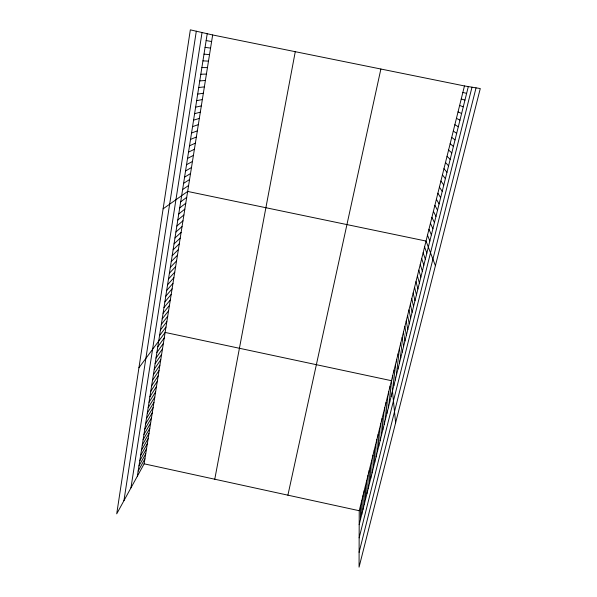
<?xml version="1.0" encoding="UTF-8"?>
<svg xmlns="http://www.w3.org/2000/svg" width="597" height="597" viewBox="0 0 597 597"><rect width="100%" height="100%" fill="white"/><g stroke="black" fill="none" stroke-linecap="round" stroke-linejoin="round"><path stroke-width="0.9" d="M360.461 519.599L360.469 505.771M464.466 85.946L359.237 510.726L359.058 567.15L480.279 88.55L464.466 85.946L212.666 34.962L190.339 29.85L116.721 513.83L144.131 463.824L212.666 34.962M123.937 500.667L196.309 31.216M130.937 487.898L202.04 32.529M137.347 476.205L207.226 33.716M214.763 479.227L295.269 51.693M287.896 495.174L380.879 69.021M359.193 524.688L468.317 86.58M359.155 537.875L471.988 87.184M359.103 552.292L476.048 87.856M138.161 471.063L144.937 458.809M138.974 465.899L145.735 453.78M139.795 460.712L146.549 448.735M140.616 455.504L147.355 443.661M141.437 450.28L148.168 438.571M142.273 445.034L148.989 433.467M143.101 439.765L149.802 428.333M143.937 434.474L150.631 423.183M144.773 429.161L151.451 418.012M145.616 423.825L152.287 412.826M146.466 418.475L153.116 407.617M147.31 413.094L153.951 402.385M148.168 407.691L154.795 397.132M149.019 402.274L155.638 391.856M149.884 396.826L156.481 386.565M150.743 391.363L157.332 381.244M151.616 385.871L158.183 375.909M152.481 380.364L159.041 370.55M153.354 374.826L159.899 365.17M154.235 369.267L160.765 359.767M155.116 363.685L161.63 354.349M156.004 358.081L162.496 348.902M156.892 352.454L163.369 343.432M157.78 346.805L164.25 337.947M138.944 367.73L165.13 332.432L391.453 380.699L395.61 422.84M159.556 335.596L165.988 327.059M160.429 330.044L166.854 321.664M161.309 324.462L167.72 316.253M162.197 318.865L168.585 310.813M163.085 313.246L169.458 305.358M163.974 307.597L170.332 299.881M164.869 301.925L171.212 294.381M165.772 296.231L172.093 288.851M166.675 290.515L172.981 283.306M167.578 284.776L173.869 277.739M168.488 279.008L174.764 272.15M169.406 273.225L175.66 266.538M170.324 267.411L176.563 260.896M171.242 261.568L177.466 255.24M172.167 255.71L178.376 249.561M173.1 249.822L179.287 243.852M174.033 243.912L180.204 238.121M174.973 237.972L181.122 232.375M175.914 232.009L182.04 226.599M176.854 226.024L182.973 220.793M177.809 220.009L183.898 214.972M178.764 213.972L184.839 209.122M179.719 207.905L185.771 203.249M180.682 201.816L186.719 197.353M163.115 208.823L187.659 191.436L426.042 241.054L435.407 265.717M182.615 189.555L188.615 185.488M183.592 183.383L189.57 179.518M184.57 177.19L190.525 173.526M185.555 170.966L191.488 167.503M186.54 164.712L192.45 161.459M187.533 158.436L193.421 155.384M188.525 152.131L194.398 149.287M189.525 145.795L195.376 143.168M190.533 139.429L196.361 137.019M191.54 133.041L197.346 130.84M192.555 126.624L198.338 124.639M193.57 120.184L199.331 118.415M194.592 113.706L200.331 112.161M195.622 107.206L201.338 105.878M196.652 100.669L202.346 99.572M197.689 94.11L203.353 93.236M198.734 87.52L204.375 86.871M199.779 80.901L205.39 80.483M200.823 74.252L206.42 74.065M201.883 67.573L207.45 67.618M202.943 60.864L208.48 61.14M204.002 54.126L209.525 54.64M205.077 47.35L210.569 48.111M206.152 40.551L211.614 41.551M144.131 463.824L359.237 510.726M462.847 92.483L466.63 93.356M461.235 98.983L464.951 100.095M459.63 105.46L463.279 106.811M458.033 111.908L461.615 113.49M456.444 118.325L459.959 120.139M454.862 124.721L458.309 126.765M453.287 131.079L456.668 133.355M451.713 137.414L455.033 139.914M450.153 143.728L453.407 146.444M448.601 150.004L451.787 152.951M447.049 156.257L450.175 159.421M445.504 162.488L448.571 165.869M443.967 168.69L446.966 172.279M442.444 174.861L445.377 178.667M440.914 181.003L443.795 185.025M439.399 187.13L442.22 191.353M437.892 193.219L440.646 197.659M436.392 199.286L439.086 203.935M434.892 205.331L437.526 210.181M433.4 211.345L435.982 216.398M431.915 217.338L434.437 222.591M430.437 223.308L432.9 228.755M428.967 229.248L431.377 234.897M427.504 235.166L429.855 241.009M424.586 246.919L426.825 253.15M423.146 252.762L425.325 259.188M421.698 258.583L423.825 265.195M420.266 264.374L422.34 271.172M418.84 270.142L420.855 277.127M417.415 275.889L419.378 283.06M415.997 281.612L417.907 288.963M414.587 287.306L416.445 294.836M413.176 292.985L414.99 300.694M411.781 298.634L413.534 306.522M410.385 304.261L412.087 312.328M408.997 309.865L410.646 318.104M407.617 315.447L409.214 323.858M406.236 321.007L407.788 329.589M404.863 326.544L406.37 335.298M403.497 332.059L404.953 340.984M402.139 337.551L403.542 346.641M400.781 343.021L402.139 352.275M399.438 348.469L400.744 357.887M398.087 353.894L399.348 363.476M396.751 359.297L397.96 369.043M395.415 364.685L396.58 374.588M394.087 370.043L395.207 380.102M392.766 375.379L393.841 385.602M390.102 386.155L391.072 396.692M388.751 391.595L389.684 402.281M387.416 397.005L388.296 407.848M386.08 402.393L386.916 413.4M384.744 407.766L385.543 418.922M383.423 413.109L384.169 424.415M382.102 418.437L382.804 429.892M380.789 423.736L381.446 435.347M379.483 429.019L380.095 440.78M378.177 434.28L378.752 446.183M376.879 439.519L377.408 451.571M375.588 444.743L376.073 456.936M374.297 449.937L374.744 462.272M373.021 455.115L373.416 467.593M371.737 460.272L372.095 472.891M370.468 465.406L370.782 478.167M369.2 470.526L369.476 483.421M367.939 475.622L368.17 488.652M366.677 480.697L366.871 493.861M365.431 485.749L365.58 499.055M364.185 490.786L364.289 504.219M362.939 495.801L363.013 509.368M361.7 500.793L361.737 514.495"/></g></svg>
